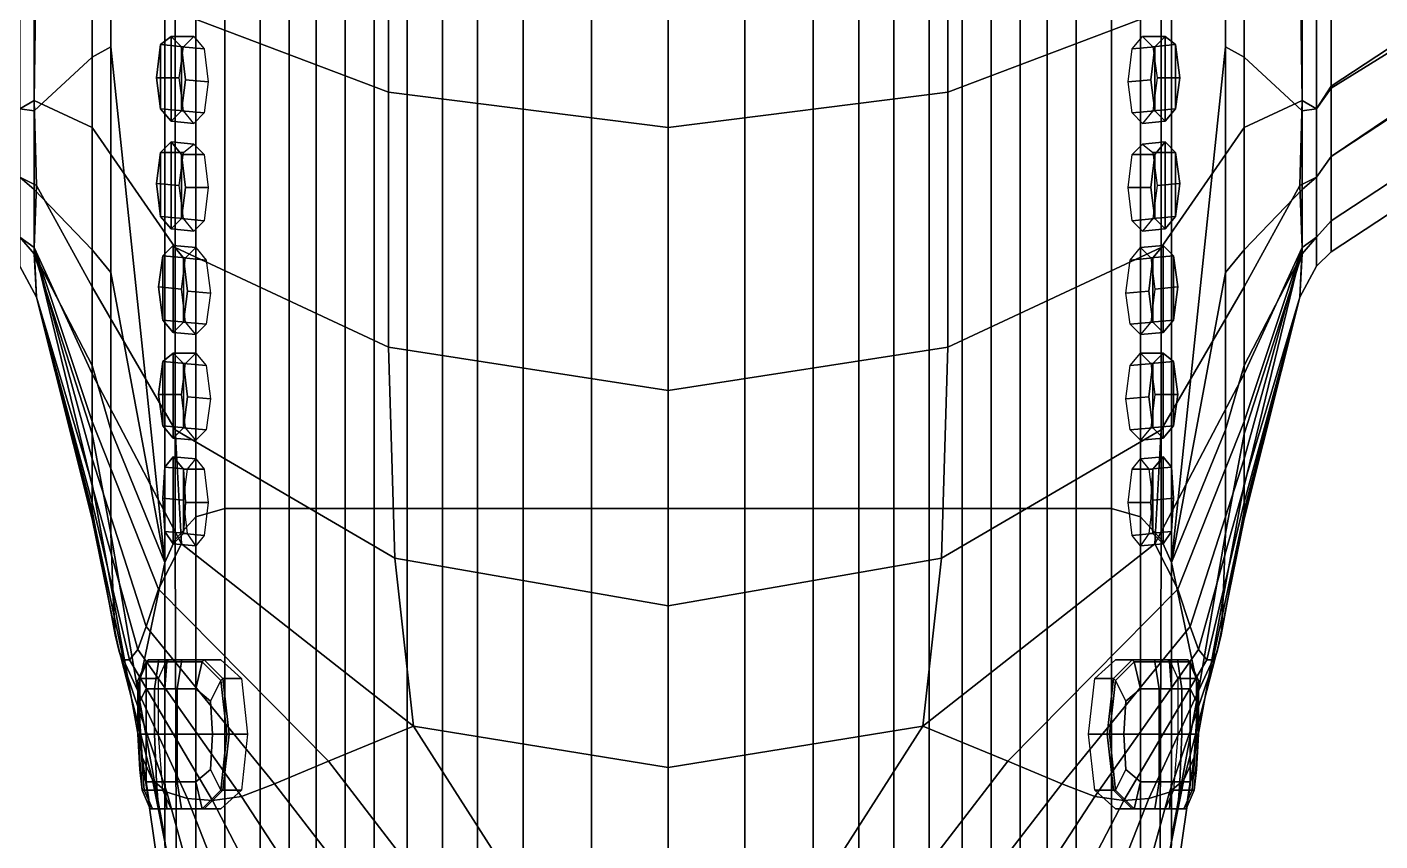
# Model space of a CAD drawing. Extents: x -0.257 to 0.257, y -0.266 to 0.229.
# Drawn here: x -0.0309 to 0.0344, y -0.1376 to -0.0983 of the extents above; entities that cross this region are included whole.
import ezdxf

# ---------------------------------------------------------------- set-up
doc = ezdxf.new("R2010")
doc.units = 0
for name, color, linetype in [('LOWPOLY_AIRPLANE_PLANEBODY', 252, 'CONTINUOUS'), ('LOWPOLY_AIRPLANE_POLYSURFAC_138', 252, 'CONTINUOUS'), ('LOWPOLY_AIRPLANE_POLYSURFAC_153', 252, 'CONTINUOUS'), ('LOWPOLY_AIRPLANE_POLYSURFAC_154', 252, 'CONTINUOUS'), ('LOWPOLY_AIRPLANE_POLYSURFAC_155', 252, 'CONTINUOUS'), ('LOWPOLY_AIRPLANE_POLYSURFAC_156', 252, 'CONTINUOUS'), ('LOWPOLY_AIRPLANE_POLYSURFAC_157', 252, 'CONTINUOUS'), ('LOWPOLY_AIRPLANE_POLYSURFAC_77', 252, 'CONTINUOUS'), ('LOWPOLY_AIRPLANE_POLYSURFAC_78', 252, 'CONTINUOUS'), ('LOWPOLY_AIRPLANE_POLYSURFAC_79', 252, 'CONTINUOUS'), ('LOWPOLY_AIRPLANE_POLYSURFAC_80', 252, 'CONTINUOUS'), ('LOWPOLY_AIRPLANE_POLYSURFAC_81', 252, 'CONTINUOUS'), ('POLYSURFACE179_LOWPOLY_AIRPLAN', 252, 'CONTINUOUS')]:
    doc.layers.add(name, color=color, linetype=linetype)

msp = doc.modelspace()

# ---------------------------------------------------------------- meshes
at = {"layer": 'LOWPOLY_AIRPLANE_PLANEBODY'}
mesh = msp.add_polyface(dxfattribs=at)
corners = [(-0.0238, -0.0843, 0.021), (-0.0278, -0.081, 0.0214), (-0.0278, -0.093, 0.0219), (-0.0238, -0.0976, 0.0216), (-0.0278, -0.1032, 0.0227), (-0.0238, -0.109, 0.0224), (-0.0269, -0.0993, 0.0453), (-0.0278, -0.0998, 0.0443), (-0.0278, -0.0871, 0.0448), (-0.0269, -0.0858, 0.046), (-0.0269, -0.1102, 0.0444), (-0.0278, -0.1091, 0.0435), (-0.0313, -0.1056, 0.0311), (-0.0313, -0.1085, 0.0337), (-0.0306, -0.109, 0.0329), (-0.0305, -0.106, 0.0299), (-0.0313, -0.1099, 0.0372), (-0.0305, -0.1114, 0.0367), (-0.0313, -0.1056, 0.0433), (-0.0313, -0.1023, 0.0441), (-0.0306, -0.1024, 0.0441), (-0.0306, -0.1062, 0.0432), (-0.0313, -0.0939, 0.0441), (-0.0306, -0.0936, 0.0441), (-0.0313, -0.0952, 0.0302), (-0.0313, -0.1023, 0.0302), (-0.0306, -0.1019, 0.0293), (-0.0305, -0.0938, 0.0289), (-0.0313, -0.1085, 0.0407), (-0.0306, -0.1093, 0.0408), (-0.0313, -0.0805, 0.0302), (-0.0306, -0.0773, 0.0291), (-0.0037, -0.1216, 0.0728), (-0.0037, -0.0511, 0.0728), (0, -0.0511, 0.0731), (0, -0.1216, 0.0731), (-0.0238, -0.1231, 0.0524), (-0.0238, -0.0526, 0.0524), (-0.0228, -0.0515, 0.0564), (-0.0228, -0.122, 0.0564), (-0.007, -0.1216, 0.0722), (-0.007, -0.0511, 0.0722), (-0.0092, -0.1216, 0.0714), (-0.0092, -0.0511, 0.0714), (-0.0109, -0.1216, 0.0705), (-0.0109, -0.0511, 0.0705), (-0.0126, -0.1216, 0.0697), (-0.0126, -0.0511, 0.0697), (-0.0142, -0.1216, 0.0687), (-0.0142, -0.0511, 0.0687), (-0.0156, -0.1216, 0.0675), (-0.0156, -0.0511, 0.0675), (-0.017, -0.1216, 0.0661), (-0.017, -0.0511, 0.0661), (-0.0183, -0.1216, 0.0648), (-0.0183, -0.0511, 0.0648), (-0.0197, -0.1216, 0.0629), (-0.0197, -0.0511, 0.0629), (-0.0214, -0.1216, 0.06), (-0.0214, -0.0511, 0.06), (-0.0135, -0.1015, 0.0215), (0, -0.1032, 0.0215), (0, -0.0883, 0.0209), (-0.0135, -0.0871, 0.0209), (-0.0135, -0.1138, 0.0223), (0, -0.1159, 0.0223), (-0.032, -0.1013, 0.0305), (-0.032, -0.1046, 0.0314), (-0.032, -0.0942, 0.0305), (-0.032, -0.0797, 0.0305), (-0.0243, -0.1242, 0.0485), (-0.0243, -0.0525, 0.0486), (-0.0278, -0.1109, 0.0237)]
mesh.append_faces([[corners[k] for k in face] for face in [(0, 1, 2, 3), (3, 2, 4, 5), (6, 7, 8, 9), (10, 11, 7, 6), (12, 13, 14, 15), (13, 16, 17, 14), (18, 19, 20, 21), (19, 22, 23, 20), (24, 25, 26, 27), (25, 12, 15, 26), (28, 18, 21, 29), (30, 24, 27, 31), (32, 33, 34, 35), (36, 37, 38, 39), (40, 41, 33, 32), (42, 43, 41, 40), (44, 45, 43, 42), (46, 47, 45, 44), (48, 49, 47, 46), (50, 51, 49, 48), (52, 53, 51, 50), (54, 55, 53, 52), (56, 57, 55, 54), (58, 59, 57, 56), (39, 38, 59, 58), (60, 61, 62, 63), (64, 65, 61, 60), (3, 60, 63, 0), (5, 64, 60, 3), (25, 66, 67, 12), (24, 68, 66, 25), (30, 69, 68, 24), (7, 20, 23, 8), (11, 21, 20, 7), (2, 27, 26, 4), (70, 71, 37, 36), (6, 9, 71, 70), (4, 26, 15, 72)]])
mesh = msp.add_polyface(dxfattribs=at)
corners = [(0.0278, -0.093, 0.0219), (0.0278, -0.081, 0.0214), (0.0238, -0.0843, 0.021), (0.0238, -0.0976, 0.0216), (0.0278, -0.1032, 0.0227), (0.0238, -0.109, 0.0224), (0.0278, -0.0871, 0.0448), (0.0278, -0.0998, 0.0443), (0.0269, -0.0993, 0.0453), (0.0269, -0.0858, 0.046), (0.0278, -0.1091, 0.0435), (0.0269, -0.1102, 0.0444), (0.0306, -0.109, 0.0329), (0.0313, -0.1085, 0.0337), (0.0313, -0.1056, 0.0311), (0.0305, -0.106, 0.0299), (0.0305, -0.1114, 0.0367), (0.0313, -0.1099, 0.0372), (0.0306, -0.1024, 0.0441), (0.0313, -0.1023, 0.0441), (0.0313, -0.1056, 0.0433), (0.0306, -0.1062, 0.0432), (0.0306, -0.0936, 0.0441), (0.0313, -0.0939, 0.0441), (0.0306, -0.1019, 0.0293), (0.0313, -0.1023, 0.0302), (0.0313, -0.0952, 0.0302), (0.0305, -0.0938, 0.0289), (0.0313, -0.1085, 0.0407), (0.0306, -0.1093, 0.0408), (0.0306, -0.0754, 0.0441), (0.0313, -0.0756, 0.0441), (0.0313, -0.0805, 0.0302), (0.0306, -0.0773, 0.0291), (0, -0.0511, 0.0731), (0.0037, -0.0511, 0.0728), (0.0037, -0.1216, 0.0728), (0, -0.1216, 0.0731), (0.0228, -0.0515, 0.0564), (0.0238, -0.0526, 0.0524), (0.0238, -0.1231, 0.0524), (0.0228, -0.122, 0.0564), (0.007, -0.0511, 0.0722), (0.007, -0.1216, 0.0722), (0.0092, -0.0511, 0.0714), (0.0092, -0.1216, 0.0714), (0.0109, -0.0511, 0.0705), (0.0109, -0.1216, 0.0705), (0.0126, -0.0511, 0.0697), (0.0126, -0.1216, 0.0697), (0.0142, -0.0511, 0.0687), (0.0142, -0.1216, 0.0687), (0.0156, -0.0511, 0.0675), (0.0156, -0.1216, 0.0675), (0.017, -0.0511, 0.0661), (0.017, -0.1216, 0.0661), (0.0183, -0.0511, 0.0648), (0.0183, -0.1216, 0.0648), (0.0197, -0.0511, 0.0629), (0.0197, -0.1216, 0.0629), (0.0214, -0.0511, 0.06), (0.0214, -0.1216, 0.06), (0, -0.0883, 0.0209), (0, -0.1032, 0.0215), (0.0135, -0.1015, 0.0215), (0.0135, -0.0871, 0.0209), (0, -0.1159, 0.0223), (0.0135, -0.1138, 0.0223), (0.032, -0.1077, 0.0409), (0.032, -0.1092, 0.0374), (0.032, -0.0929, 0.0443), (0.032, -0.1012, 0.0443), (0.0243, -0.0525, 0.0486), (0.0243, -0.1242, 0.0485), (0.0278, -0.1109, 0.0237)]
mesh.append_faces([[corners[k] for k in face] for face in [(0, 1, 2, 3), (4, 0, 3, 5), (6, 7, 8, 9), (7, 10, 11, 8), (12, 13, 14, 15), (16, 17, 13, 12), (18, 19, 20, 21), (22, 23, 19, 18), (24, 25, 26, 27), (15, 14, 25, 24), (21, 20, 28, 29), (30, 31, 23, 22), (27, 26, 32, 33), (34, 35, 36, 37), (38, 39, 40, 41), (35, 42, 43, 36), (42, 44, 45, 43), (44, 46, 47, 45), (46, 48, 49, 47), (48, 50, 51, 49), (50, 52, 53, 51), (52, 54, 55, 53), (54, 56, 57, 55), (56, 58, 59, 57), (58, 60, 61, 59), (60, 38, 41, 61), (62, 63, 64, 65), (63, 66, 67, 64), (65, 64, 3, 2), (64, 67, 5, 3), (68, 69, 17, 28), (70, 71, 19, 23), (22, 18, 7, 6), (18, 21, 10, 7), (24, 27, 0, 4), (39, 72, 73, 40), (72, 9, 8, 73), (15, 24, 4, 74)]])
mesh = msp.add_polyface(dxfattribs=at)
corners = [(0.0375, -0.0724, 0.0449), (0.0375, -0.0895, 0.0449), (0.032, -0.0929, 0.0443), (0.032, -0.0749, 0.0443), (0.0375, -0.0976, 0.0449), (0.0375, -0.1009, 0.0441), (0.032, -0.1046, 0.0435), (0.032, -0.1012, 0.0443), (0.0375, -0.1041, 0.0416), (0.0375, -0.1056, 0.0382), (0.032, -0.1092, 0.0374), (0.032, -0.1077, 0.0409), (0.0375, -0.1041, 0.0349), (0.0375, -0.101, 0.0323), (0.032, -0.1046, 0.0314), (0.032, -0.1077, 0.034), (0.0375, -0.0979, 0.0315), (0.0375, -0.091, 0.0315), (0.032, -0.0942, 0.0305), (0.032, -0.1013, 0.0305), (0.0375, -0.0769, 0.0315), (0.032, -0.0797, 0.0305), (0.0748, -0.0765, 0.039), (0.0748, -0.0744, 0.0383), (0.0693, -0.0778, 0.0373), (0.0693, -0.0801, 0.038), (0.0748, -0.0804, 0.0437), (0.0748, -0.079, 0.041), (0.0693, -0.0827, 0.0401), (0.0693, -0.0841, 0.0429), (0.0748, -0.076, 0.0484), (0.0748, -0.079, 0.0464), (0.0693, -0.0827, 0.0457), (0.0693, -0.0797, 0.0478), (0.0748, -0.0725, 0.0491), (0.0693, -0.0762, 0.0485), (0.0758, -0.0758, 0.0391), (0.0758, -0.0783, 0.0411), (0.0778, -0.0769, 0.0414), (0.0778, -0.0743, 0.0394), (0.0313, -0.1056, 0.0433), (0.0313, -0.1023, 0.0441), (0.0313, -0.1085, 0.0407), (0.0313, -0.1085, 0.0337), (0.0313, -0.1099, 0.0372), (0.0313, -0.1056, 0.0311), (0.0313, -0.1023, 0.0302), (0.0313, -0.0952, 0.0302), (0.0313, -0.0805, 0.0302), (0.0693, -0.0724, 0.0373), (0.0693, -0.0604, 0.0373), (0.0693, -0.0698, 0.0485), (0.0758, -0.0753, 0.0485), (0.0758, -0.0783, 0.0465), (0.0758, -0.0797, 0.0438), (0.0758, -0.0737, 0.0384)]
mesh.append_faces([[corners[k] for k in face] for face in [(0, 1, 2, 3), (4, 5, 6, 7), (1, 4, 7, 2), (8, 9, 10, 11), (5, 8, 11, 6), (12, 13, 14, 15), (9, 12, 15, 10), (16, 17, 18, 19), (13, 16, 19, 14), (17, 20, 21, 18), (22, 23, 24, 25), (26, 27, 28, 29), (27, 22, 25, 28), (30, 31, 32, 33), (31, 26, 29, 32), (34, 30, 33, 35), (36, 37, 38, 39), (7, 6, 40, 41), (6, 11, 42, 40), (10, 15, 43, 44), (15, 14, 45, 43), (14, 19, 46, 45), (19, 18, 47, 46), (18, 21, 48, 47), (32, 29, 9, 8), (29, 28, 12, 9), (28, 25, 13, 12), (25, 24, 16, 13), (24, 49, 17, 16), (49, 50, 20, 17), (51, 35, 4, 1), (35, 33, 5, 4), (33, 32, 8, 5), (52, 53, 31, 30), (53, 54, 26, 31), (54, 37, 27, 26), (37, 36, 22, 27), (36, 55, 23, 22)]])
mesh = msp.add_polyface(dxfattribs=at)
corners = [(-0.0238, -0.109, 0.0224), (-0.0278, -0.1032, 0.0227), (-0.0278, -0.1109, 0.0237), (-0.0238, -0.1178, 0.0234), (-0.0235, -0.1233, 0.0246), (-0.0278, -0.1151, 0.0248), (-0.0278, -0.1174, 0.0262), (-0.0246, -0.1255, 0.026), (-0.026, -0.1289, 0.0317), (-0.0278, -0.1213, 0.0315), (-0.0278, -0.1218, 0.0332), (-0.0263, -0.1289, 0.0335), (-0.0256, -0.1284, 0.0297), (-0.0278, -0.1205, 0.0297), (-0.0268, -0.1259, 0.0395), (-0.0278, -0.1204, 0.0384), (-0.0278, -0.118, 0.0403), (-0.0269, -0.1228, 0.0415), (-0.0267, -0.1277, 0.0374), (-0.0278, -0.1217, 0.0366), (-0.0269, -0.1178, 0.0431), (-0.0278, -0.1147, 0.0421), (-0.0278, -0.1091, 0.0435), (-0.0269, -0.1102, 0.0444), (-0.0265, -0.1285, 0.0354), (-0.0278, -0.1221, 0.0349), (-0.0252, -0.1273, 0.0278), (-0.0278, -0.1192, 0.0279), (-0.0313, -0.1099, 0.0372), (-0.0313, -0.1085, 0.0407), (-0.0306, -0.1093, 0.0408), (-0.0305, -0.1114, 0.0367), (-0.0132, -0.124, 0.0233), (0, -0.1263, 0.0232), (0, -0.1159, 0.0223), (-0.0135, -0.1138, 0.0223), (-0.0123, -0.1321, 0.0246), (0, -0.1341, 0.0243), (-0.0256, -0.1304, 0.0444), (-0.0254, -0.1336, 0.0421), (-0.0164, -0.1338, 0.026), (-0.019, -0.1349, 0.0278), (-0.0206, -0.1355, 0.0298), (-0.0249, -0.1347, 0.0393), (-0.0242, -0.1353, 0.0367), (-0.0306, -0.1062, 0.0432), (-0.0243, -0.1242, 0.0485), (-0.0269, -0.0993, 0.0453), (-0.0305, -0.106, 0.0299), (-0.0306, -0.109, 0.0329)]
mesh.append_faces([[corners[k] for k in face] for face in [(0, 1, 2, 3), (4, 5, 6, 7), (3, 2, 5, 4), (8, 9, 10, 11), (12, 13, 9, 8), (14, 15, 16, 17), (18, 19, 15, 14), (20, 21, 22, 23), (17, 16, 21, 20), (24, 25, 19, 18), (11, 10, 25, 24), (26, 27, 13, 12), (7, 6, 27, 26), (28, 29, 30, 31), (32, 33, 34, 35), (32, 36, 37, 33), (4, 36, 32, 3), (17, 38, 39, 14), (7, 40, 36, 4), (26, 41, 40, 7), (12, 42, 41, 26), (18, 43, 44, 24), (14, 39, 43, 18), (3, 32, 35, 0), (21, 30, 45, 22), (38, 17, 20, 46), (20, 23, 46, 46), (23, 47, 46, 46), (2, 48, 49, 5), (13, 49, 31, 9), (15, 31, 30, 16), (16, 30, 21, 21), (31, 15, 19, 19), (49, 13, 27, 27), (49, 27, 6, 6), (5, 49, 6, 6), (9, 31, 10, 10), (31, 19, 25, 25), (31, 25, 10, 10)]])
mesh = msp.add_polyface(dxfattribs=at)
corners = [(0.0278, -0.1109, 0.0237), (0.0278, -0.1032, 0.0227), (0.0238, -0.109, 0.0224), (0.0238, -0.1178, 0.0234), (0.0278, -0.1174, 0.0262), (0.0278, -0.1151, 0.0248), (0.0235, -0.1233, 0.0246), (0.0246, -0.1255, 0.026), (0.0278, -0.1218, 0.0332), (0.0278, -0.1213, 0.0315), (0.026, -0.1289, 0.0317), (0.0263, -0.1289, 0.0335), (0.0278, -0.1205, 0.0297), (0.0256, -0.1284, 0.0297), (0.0278, -0.118, 0.0403), (0.0278, -0.1204, 0.0384), (0.0268, -0.1259, 0.0395), (0.0269, -0.1228, 0.0415), (0.0278, -0.1217, 0.0366), (0.0267, -0.1277, 0.0374), (0.0278, -0.1091, 0.0435), (0.0278, -0.1147, 0.0421), (0.0269, -0.1178, 0.0431), (0.0269, -0.1102, 0.0444), (0.0278, -0.1221, 0.0349), (0.0265, -0.1285, 0.0354), (0.0278, -0.1192, 0.0279), (0.0252, -0.1273, 0.0278), (0.0306, -0.1093, 0.0408), (0.0313, -0.1085, 0.0407), (0.0313, -0.1099, 0.0372), (0.0305, -0.1114, 0.0367), (0, -0.1159, 0.0223), (0, -0.1263, 0.0232), (0.0132, -0.124, 0.0233), (0.0135, -0.1138, 0.0223), (0, -0.1341, 0.0243), (0.0123, -0.1321, 0.0246), (0.0254, -0.1336, 0.0421), (0.0256, -0.1304, 0.0444), (0.0164, -0.1338, 0.026), (0.019, -0.1349, 0.0278), (0.0206, -0.1355, 0.0298), (0.0242, -0.1353, 0.0367), (0.0249, -0.1347, 0.0393), (0.0306, -0.1062, 0.0432), (0.0243, -0.1242, 0.0485), (0.0269, -0.0993, 0.0453), (0.0306, -0.109, 0.0329), (0.0305, -0.106, 0.0299)]
mesh.append_faces([[corners[k] for k in face] for face in [(0, 1, 2, 3), (4, 5, 6, 7), (5, 0, 3, 6), (8, 9, 10, 11), (9, 12, 13, 10), (14, 15, 16, 17), (15, 18, 19, 16), (20, 21, 22, 23), (21, 14, 17, 22), (18, 24, 25, 19), (24, 8, 11, 25), (12, 26, 27, 13), (26, 4, 7, 27), (28, 29, 30, 31), (32, 33, 34, 35), (36, 37, 34, 33), (34, 37, 6, 3), (38, 39, 17, 16), (37, 40, 7, 6), (40, 41, 27, 7), (41, 42, 13, 27), (43, 44, 19, 25), (44, 38, 16, 19), (35, 34, 3, 2), (45, 28, 21, 20), (22, 17, 39, 46), (23, 22, 46, 46), (47, 23, 46, 46), (48, 49, 0, 5), (31, 48, 12, 9), (28, 31, 15, 14), (28, 14, 21, 21), (15, 31, 18, 18), (12, 48, 26, 26), (26, 48, 4, 4), (48, 5, 4, 4), (31, 9, 8, 8), (18, 31, 24, 24), (24, 31, 8, 8)]])
mesh = msp.add_polyface(dxfattribs=at)
corners = [(-0.0059, -0.1421, 0.0253), (-0.0123, -0.1321, 0.0246), (-0.0164, -0.1338, 0.026), (-0.0097, -0.1425, 0.0263), (0, -0.1341, 0.0243), (0, -0.1426, 0.025), (-0.0157, -0.143, 0.0298), (-0.0129, -0.1428, 0.0278), (-0.019, -0.1349, 0.0278), (-0.0206, -0.1355, 0.0298), (-0.0203, -0.143, 0.0349), (-0.0182, -0.143, 0.0321), (-0.022, -0.1357, 0.0319), (-0.0232, -0.1356, 0.0342), (-0.0233, -0.1427, 0.0411), (-0.0221, -0.1429, 0.0379), (-0.0242, -0.1353, 0.0367), (-0.0249, -0.1347, 0.0393), (-0.0243, -0.1375, 0.0485), (-0.0241, -0.1425, 0.0446), (-0.0254, -0.1336, 0.0421), (-0.0256, -0.1304, 0.0444), (-0.0194, -0.1518, 0.0351), (-0.017, -0.1518, 0.0322), (-0.0109, -0.1518, 0.0278), (-0.0074, -0.1518, 0.0264), (-0.0141, -0.1518, 0.0298), (-0.0037, -0.1518, 0.0255), (0, -0.1518, 0.0252), (-0.0037, -0.1216, 0.0728), (-0.0037, -0.1518, 0.0728), (-0.007, -0.1518, 0.0722), (-0.007, -0.1216, 0.0722), (0, -0.1216, 0.0731), (0, -0.1518, 0.0731), (-0.0126, -0.1216, 0.0697), (-0.0126, -0.1518, 0.0697), (-0.0142, -0.1518, 0.0687), (-0.0142, -0.1216, 0.0687), (-0.0109, -0.1216, 0.0705), (-0.0109, -0.1518, 0.0705), (-0.0183, -0.1216, 0.0648), (-0.0183, -0.1518, 0.0648), (-0.0197, -0.1518, 0.0629), (-0.0197, -0.1216, 0.0629), (-0.017, -0.1216, 0.0661), (-0.017, -0.1518, 0.0661), (-0.0214, -0.1216, 0.06), (-0.0214, -0.1518, 0.06), (-0.0228, -0.1518, 0.0566), (-0.0228, -0.122, 0.0564), (-0.0237, -0.1518, 0.0529), (-0.0238, -0.1231, 0.0524), (-0.0237, -0.1518, 0.0454), (-0.0228, -0.1518, 0.0418), (-0.024, -0.1518, 0.0492), (-0.0214, -0.1518, 0.0383), (-0.0156, -0.1216, 0.0675), (-0.0156, -0.1518, 0.0675), (-0.0092, -0.1216, 0.0714), (-0.0092, -0.1518, 0.0714), (-0.026, -0.1289, 0.0317), (-0.0256, -0.1284, 0.0297), (-0.0263, -0.1289, 0.0335), (-0.0265, -0.1285, 0.0354), (-0.0243, -0.1242, 0.0485)]
mesh.append_faces([[corners[k] for k in face] for face in [(0, 1, 2, 3), (4, 1, 0, 5), (6, 7, 8, 9), (7, 3, 2, 8), (10, 11, 12, 13), (11, 6, 9, 12), (14, 15, 16, 17), (15, 10, 13, 16), (18, 19, 20, 21), (19, 14, 17, 20), (10, 22, 23, 11), (7, 24, 25, 3), (6, 26, 24, 7), (0, 27, 28, 5), (3, 25, 27, 0), (29, 30, 31, 32), (33, 34, 30, 29), (35, 36, 37, 38), (39, 40, 36, 35), (41, 42, 43, 44), (45, 46, 42, 41), (47, 48, 49, 50), (44, 43, 48, 47), (50, 49, 51, 52), (19, 53, 54, 14), (18, 55, 53, 19), (15, 56, 22, 10), (14, 54, 56, 15), (45, 57, 58, 46), (57, 38, 37, 58), (39, 59, 60, 40), (59, 32, 31, 60), (51, 55, 18, 18), (61, 12, 9, 62), (63, 13, 12, 61), (64, 16, 13, 63), (21, 65, 18, 18), (65, 52, 51, 18)]])
mesh = msp.add_polyface(dxfattribs=at)
corners = [(0.0164, -0.1338, 0.026), (0.0123, -0.1321, 0.0246), (0.0059, -0.1421, 0.0253), (0.0097, -0.1425, 0.0263), (0, -0.1341, 0.0243), (0, -0.1426, 0.025), (0.019, -0.1349, 0.0278), (0.0129, -0.1428, 0.0278), (0.0157, -0.143, 0.0298), (0.0206, -0.1355, 0.0298), (0.022, -0.1357, 0.0319), (0.0182, -0.143, 0.0321), (0.0203, -0.143, 0.0349), (0.0232, -0.1356, 0.0342), (0.0242, -0.1353, 0.0367), (0.0221, -0.1429, 0.0379), (0.0233, -0.1427, 0.0411), (0.0249, -0.1347, 0.0393), (0.0254, -0.1336, 0.0421), (0.0241, -0.1425, 0.0446), (0.0243, -0.1375, 0.0485), (0.0256, -0.1304, 0.0444), (0.017, -0.1518, 0.0322), (0.0194, -0.1518, 0.0351), (0.0074, -0.1518, 0.0264), (0.0109, -0.1518, 0.0278), (0.0141, -0.1518, 0.0298), (0, -0.1518, 0.0252), (0.0037, -0.1518, 0.0255), (0.007, -0.1518, 0.0722), (0.0037, -0.1518, 0.0728), (0.0037, -0.1216, 0.0728), (0.007, -0.1216, 0.0722), (0, -0.1518, 0.0731), (0, -0.1216, 0.0731), (0.0142, -0.1518, 0.0687), (0.0126, -0.1518, 0.0697), (0.0126, -0.1216, 0.0697), (0.0142, -0.1216, 0.0687), (0.0109, -0.1518, 0.0705), (0.0109, -0.1216, 0.0705), (0.0197, -0.1518, 0.0629), (0.0183, -0.1518, 0.0648), (0.0183, -0.1216, 0.0648), (0.0197, -0.1216, 0.0629), (0.017, -0.1518, 0.0661), (0.017, -0.1216, 0.0661), (0.0228, -0.1518, 0.0566), (0.0214, -0.1518, 0.06), (0.0214, -0.1216, 0.06), (0.0228, -0.122, 0.0564), (0.0237, -0.1518, 0.0529), (0.0238, -0.1231, 0.0524), (0.0228, -0.1518, 0.0418), (0.0237, -0.1518, 0.0454), (0.024, -0.1518, 0.0492), (0.0214, -0.1518, 0.0383), (0.0156, -0.1518, 0.0675), (0.0156, -0.1216, 0.0675), (0.0092, -0.1518, 0.0714), (0.0092, -0.1216, 0.0714), (0.026, -0.1289, 0.0317), (0.0256, -0.1284, 0.0297), (0.0263, -0.1289, 0.0335), (0.0265, -0.1285, 0.0354), (0.0243, -0.1242, 0.0485)]
mesh.append_faces([[corners[k] for k in face] for face in [(0, 1, 2, 3), (2, 1, 4, 5), (6, 7, 8, 9), (0, 3, 7, 6), (10, 11, 12, 13), (9, 8, 11, 10), (14, 15, 16, 17), (13, 12, 15, 14), (18, 19, 20, 21), (17, 16, 19, 18), (22, 23, 12, 11), (24, 25, 7, 3), (25, 26, 8, 7), (27, 28, 2, 5), (28, 24, 3, 2), (29, 30, 31, 32), (30, 33, 34, 31), (35, 36, 37, 38), (36, 39, 40, 37), (41, 42, 43, 44), (42, 45, 46, 43), (47, 48, 49, 50), (48, 41, 44, 49), (51, 47, 50, 52), (53, 54, 19, 16), (54, 55, 20, 19), (23, 56, 15, 12), (56, 53, 16, 15), (57, 58, 46, 45), (35, 38, 58, 57), (59, 60, 40, 39), (29, 32, 60, 59), (55, 51, 20, 20), (9, 10, 61, 62), (10, 13, 63, 61), (13, 14, 64, 63), (65, 21, 20, 20), (51, 52, 65, 20)]])
at = {"layer": 'LOWPOLY_AIRPLANE_POLYSURFAC_138'}
mesh = msp.add_polyface(dxfattribs=at)
corners = [(-0.0246, -0.129, 0.0501), (-0.0235, -0.129, 0.0554), (-0.0235, -0.1361, 0.0554), (-0.0246, -0.1361, 0.0501), (-0.0256, -0.1299, 0.0454), (-0.0254, -0.1352, 0.0454), (-0.0216, -0.1299, 0.0598), (-0.0216, -0.1352, 0.0598), (-0.0226, -0.1289, 0.0554), (-0.0237, -0.1289, 0.0501), (-0.0226, -0.1361, 0.0554), (-0.0236, -0.1361, 0.0501), (-0.0246, -0.1298, 0.0453), (-0.0244, -0.1352, 0.0453), (-0.0206, -0.1298, 0.0597), (-0.0206, -0.1352, 0.0597), (-0.0237, -0.1303, 0.0553), (-0.0248, -0.1303, 0.0501), (-0.0237, -0.1348, 0.0553), (-0.0247, -0.1348, 0.0501), (-0.0255, -0.1309, 0.0462), (-0.0255, -0.1342, 0.0462), (-0.0221, -0.1309, 0.0589), (-0.0221, -0.1342, 0.0589), (-0.0256, -0.1325, 0.0458), (-0.0252, -0.1348, 0.0476), (-0.0228, -0.1303, 0.0576), (-0.022, -0.1325, 0.0593), (-0.0228, -0.1348, 0.0576), (-0.0242, -0.129, 0.0528), (-0.0235, -0.1289, 0.0554), (-0.0246, -0.1289, 0.0501), (-0.0242, -0.1361, 0.0528), (-0.0245, -0.1361, 0.0501), (-0.0235, -0.1361, 0.0554), (-0.0252, -0.129, 0.0474), (-0.0255, -0.1298, 0.0453), (-0.025, -0.1361, 0.0474), (-0.0253, -0.1352, 0.0453), (-0.0256, -0.1325, 0.0447), (-0.0225, -0.129, 0.0579), (-0.0215, -0.1298, 0.0598), (-0.0213, -0.1325, 0.0604), (-0.0215, -0.1352, 0.0598), (-0.0225, -0.1361, 0.0579), (-0.0232, -0.1289, 0.0528), (-0.0232, -0.1361, 0.0528), (-0.0242, -0.1289, 0.0474), (-0.024, -0.1361, 0.0474), (-0.0246, -0.1325, 0.0447), (-0.0216, -0.1289, 0.0579), (-0.0203, -0.1325, 0.0603), (-0.0216, -0.1361, 0.0579), (-0.0243, -0.1303, 0.0527), (-0.0248, -0.1325, 0.0501), (-0.0237, -0.1325, 0.0553), (-0.0243, -0.1348, 0.0527), (-0.0252, -0.1303, 0.0476), (-0.0243, -0.1325, 0.0527), (-0.0252, -0.1325, 0.0476), (-0.0228, -0.1325, 0.0576), (-0.0241, -0.1289, 0.0528), (-0.0241, -0.1361, 0.0528), (-0.0251, -0.1289, 0.0474), (-0.0249, -0.1361, 0.0474), (-0.0255, -0.1325, 0.0447), (-0.0224, -0.1289, 0.0579), (-0.0212, -0.1325, 0.0604), (-0.0224, -0.1361, 0.0579)]
mesh.append_faces([[corners[k] for k in face] for face in [(53, 58, 54, 17), (16, 55, 58, 53), (55, 18, 56, 58), (58, 56, 19, 54), (57, 59, 24, 20), (17, 54, 59, 57), (54, 19, 25, 59), (59, 25, 21, 24), (26, 60, 55, 16), (22, 27, 60, 26), (27, 23, 28, 60), (60, 28, 18, 55), (29, 61, 30, 1), (0, 31, 61, 29), (32, 62, 33, 3), (2, 34, 62, 32), (34, 10, 46, 62), (62, 46, 11, 33), (35, 63, 31, 0), (4, 36, 63, 35), (37, 64, 38, 5), (3, 33, 64, 37), (33, 11, 48, 64), (64, 48, 13, 38), (39, 65, 36, 4), (5, 38, 65, 39), (40, 66, 41, 6), (1, 30, 66, 40), (42, 67, 43, 7), (6, 41, 67, 42), (41, 14, 51, 67), (67, 51, 15, 43), (44, 68, 34, 2), (7, 43, 68, 44), (43, 15, 52, 68), (34, 68, 52, 10), (61, 45, 8, 30), (31, 9, 45, 61), (31, 63, 47, 9), (36, 12, 47, 63), (36, 65, 49, 12), (38, 13, 49, 65), (66, 50, 14, 41), (30, 8, 50, 66), (29, 53, 17, 0), (1, 16, 53, 29), (35, 57, 20, 4), (0, 17, 57, 35), (5, 39, 24, 21), (4, 20, 24, 39), (1, 40, 26, 16), (6, 22, 26, 40), (32, 56, 18, 2), (3, 19, 56, 32), (3, 37, 25, 19), (5, 21, 25, 37), (6, 42, 27, 22), (7, 23, 27, 42), (7, 44, 28, 23), (2, 18, 28, 44)]])
at = {"layer": 'LOWPOLY_AIRPLANE_POLYSURFAC_153'}
mesh = msp.add_polyface(dxfattribs=at)
corners = [(-0.0243, -0.1196, 0.0503), (-0.0234, -0.1197, 0.0557), (-0.0234, -0.1228, 0.0557), (-0.0243, -0.1227, 0.0502), (-0.0224, -0.1197, 0.0557), (-0.0232, -0.1197, 0.0502), (-0.0224, -0.1229, 0.0556), (-0.0232, -0.1228, 0.0502), (-0.0239, -0.1191, 0.053), (-0.0233, -0.1213, 0.0566), (-0.0239, -0.1233, 0.0529), (-0.0244, -0.1211, 0.0493), (-0.0228, -0.1192, 0.053), (-0.0222, -0.1213, 0.0566), (-0.0228, -0.1234, 0.0529), (-0.0234, -0.1212, 0.0493)]
mesh.append_faces([[corners[k] for k in face] for face in [(8, 12, 4, 1), (0, 5, 12, 8), (9, 13, 6, 2), (1, 4, 13, 9), (10, 14, 7, 3), (2, 6, 14, 10), (0, 11, 15, 5), (3, 7, 15, 11), (1, 9, 2, 2), (8, 1, 2, 10), (8, 10, 3, 0), (3, 11, 0, 0)]])
at = {"layer": 'LOWPOLY_AIRPLANE_POLYSURFAC_154'}
mesh = msp.add_polyface(dxfattribs=at)
corners = [(-0.0244, -0.1145, 0.0503), (-0.0234, -0.1146, 0.0558), (-0.0234, -0.1177, 0.0557), (-0.0244, -0.1176, 0.0503), (-0.0223, -0.1147, 0.0557), (-0.0233, -0.1146, 0.0502), (-0.0223, -0.1178, 0.0556), (-0.0233, -0.1177, 0.0502), (-0.0239, -0.1141, 0.0531), (-0.0232, -0.1162, 0.0566), (-0.0239, -0.1182, 0.053), (-0.0246, -0.1161, 0.0494), (-0.0228, -0.1141, 0.053), (-0.0221, -0.1163, 0.0566), (-0.0228, -0.1183, 0.0529), (-0.0235, -0.1161, 0.0493)]
mesh.append_faces([[corners[k] for k in face] for face in [(8, 12, 4, 1), (0, 5, 12, 8), (9, 13, 6, 2), (1, 4, 13, 9), (10, 14, 7, 3), (2, 6, 14, 10), (0, 11, 15, 5), (3, 7, 15, 11), (1, 9, 2, 2), (8, 1, 2, 10), (8, 10, 3, 0), (3, 11, 0, 0)]])
at = {"layer": 'LOWPOLY_AIRPLANE_POLYSURFAC_155'}
mesh = msp.add_polyface(dxfattribs=at)
corners = [(-0.0244, -0.1094, 0.0503), (-0.0234, -0.1095, 0.0558), (-0.0234, -0.1126, 0.0557), (-0.0244, -0.1125, 0.0503), (-0.0223, -0.1096, 0.0557), (-0.0233, -0.1095, 0.0502), (-0.0223, -0.1127, 0.0556), (-0.0233, -0.1126, 0.0502), (-0.0239, -0.1089, 0.0531), (-0.0232, -0.1111, 0.0566), (-0.0239, -0.1131, 0.053), (-0.0246, -0.1109, 0.0494), (-0.0228, -0.109, 0.053), (-0.0221, -0.1112, 0.0566), (-0.0228, -0.1132, 0.0529), (-0.0235, -0.111, 0.0493)]
mesh.append_faces([[corners[k] for k in face] for face in [(8, 12, 4, 1), (0, 5, 12, 8), (9, 13, 6, 2), (1, 4, 13, 9), (10, 14, 7, 3), (2, 6, 14, 10), (0, 11, 15, 5), (3, 7, 15, 11), (1, 9, 2, 2), (8, 1, 2, 10), (8, 10, 3, 0), (3, 11, 0, 0)]])
at = {"layer": 'LOWPOLY_AIRPLANE_POLYSURFAC_156'}
mesh = msp.add_polyface(dxfattribs=at)
corners = [(-0.0245, -0.1044, 0.0503), (-0.0235, -0.1045, 0.0557), (-0.0235, -0.1076, 0.0557), (-0.0245, -0.1075, 0.0503), (-0.0224, -0.1045, 0.0557), (-0.0234, -0.1044, 0.0502), (-0.0224, -0.1077, 0.0556), (-0.0234, -0.1076, 0.0502), (-0.024, -0.1039, 0.053), (-0.0233, -0.1061, 0.0566), (-0.024, -0.1081, 0.053), (-0.0247, -0.1059, 0.0494), (-0.0229, -0.104, 0.053), (-0.0222, -0.1061, 0.0566), (-0.0229, -0.1082, 0.0529), (-0.0236, -0.106, 0.0493)]
mesh.append_faces([[corners[k] for k in face] for face in [(8, 12, 4, 1), (0, 5, 12, 8), (9, 13, 6, 2), (1, 4, 13, 9), (10, 14, 7, 3), (2, 6, 14, 10), (0, 11, 15, 5), (3, 7, 15, 11), (1, 9, 2, 2), (8, 1, 2, 10), (8, 10, 3, 0), (3, 11, 0, 0)]])
at = {"layer": 'LOWPOLY_AIRPLANE_POLYSURFAC_157'}
mesh = msp.add_polyface(dxfattribs=at)
corners = [(-0.0245, -0.0992, 0.0503), (-0.0235, -0.0993, 0.0557), (-0.0235, -0.1024, 0.0557), (-0.0245, -0.1023, 0.0503), (-0.0224, -0.0994, 0.0557), (-0.0234, -0.0993, 0.0502), (-0.0224, -0.1025, 0.0556), (-0.0234, -0.1024, 0.0502), (-0.024, -0.0988, 0.053), (-0.0233, -0.1009, 0.0566), (-0.024, -0.1029, 0.053), (-0.0247, -0.1008, 0.0494), (-0.0229, -0.0988, 0.053), (-0.0222, -0.101, 0.0566), (-0.0229, -0.103, 0.0529), (-0.0236, -0.1008, 0.0493)]
mesh.append_faces([[corners[k] for k in face] for face in [(8, 12, 4, 1), (0, 5, 12, 8), (9, 13, 6, 2), (1, 4, 13, 9), (10, 14, 7, 3), (2, 6, 14, 10), (0, 11, 15, 5), (3, 7, 15, 11), (1, 9, 2, 2), (8, 1, 2, 10), (8, 10, 3, 0), (3, 11, 0, 0)]])
at = {"layer": 'LOWPOLY_AIRPLANE_POLYSURFAC_77'}
mesh = msp.add_polyface(dxfattribs=at)
corners = [(0.0243, -0.1196, 0.0503), (0.0234, -0.1197, 0.0557), (0.0234, -0.1228, 0.0557), (0.0243, -0.1227, 0.0502), (0.0224, -0.1197, 0.0557), (0.0232, -0.1197, 0.0502), (0.0224, -0.1229, 0.0556), (0.0232, -0.1228, 0.0502), (0.0239, -0.1191, 0.053), (0.0233, -0.1213, 0.0566), (0.0239, -0.1233, 0.0529), (0.0244, -0.1211, 0.0493), (0.0228, -0.1192, 0.053), (0.0222, -0.1213, 0.0566), (0.0228, -0.1234, 0.0529), (0.0234, -0.1212, 0.0493)]
mesh.append_faces([[corners[k] for k in face] for face in [(4, 12, 8, 1), (12, 5, 0, 8), (6, 13, 9, 2), (13, 4, 1, 9), (7, 14, 10, 3), (14, 6, 2, 10), (15, 11, 0, 5), (15, 7, 3, 11), (0, 11, 3, 3), (8, 0, 3, 10), (8, 10, 2, 1), (2, 9, 1, 1)]])
at = {"layer": 'LOWPOLY_AIRPLANE_POLYSURFAC_78'}
mesh = msp.add_polyface(dxfattribs=at)
corners = [(0.0244, -0.1145, 0.0503), (0.0234, -0.1146, 0.0558), (0.0234, -0.1177, 0.0557), (0.0244, -0.1176, 0.0503), (0.0223, -0.1147, 0.0557), (0.0233, -0.1146, 0.0502), (0.0223, -0.1178, 0.0556), (0.0233, -0.1177, 0.0502), (0.0239, -0.1141, 0.0531), (0.0232, -0.1162, 0.0566), (0.0239, -0.1182, 0.053), (0.0246, -0.1161, 0.0494), (0.0228, -0.1141, 0.053), (0.0221, -0.1163, 0.0566), (0.0228, -0.1183, 0.0529), (0.0235, -0.1161, 0.0493)]
mesh.append_faces([[corners[k] for k in face] for face in [(4, 12, 8, 1), (12, 5, 0, 8), (6, 13, 9, 2), (13, 4, 1, 9), (7, 14, 10, 3), (14, 6, 2, 10), (15, 11, 0, 5), (15, 7, 3, 11), (0, 11, 3, 3), (8, 0, 3, 10), (8, 10, 2, 1), (2, 9, 1, 1)]])
at = {"layer": 'LOWPOLY_AIRPLANE_POLYSURFAC_79'}
mesh = msp.add_polyface(dxfattribs=at)
corners = [(0.0244, -0.1094, 0.0503), (0.0234, -0.1095, 0.0558), (0.0234, -0.1126, 0.0557), (0.0244, -0.1125, 0.0503), (0.0223, -0.1096, 0.0557), (0.0233, -0.1095, 0.0502), (0.0223, -0.1127, 0.0556), (0.0233, -0.1126, 0.0502), (0.0239, -0.1089, 0.0531), (0.0232, -0.1111, 0.0566), (0.0239, -0.1131, 0.053), (0.0246, -0.1109, 0.0494), (0.0228, -0.109, 0.053), (0.0221, -0.1112, 0.0566), (0.0228, -0.1132, 0.0529), (0.0235, -0.111, 0.0493)]
mesh.append_faces([[corners[k] for k in face] for face in [(4, 12, 8, 1), (12, 5, 0, 8), (6, 13, 9, 2), (13, 4, 1, 9), (7, 14, 10, 3), (14, 6, 2, 10), (15, 11, 0, 5), (15, 7, 3, 11), (0, 11, 3, 3), (8, 0, 3, 10), (8, 10, 2, 1), (2, 9, 1, 1)]])
at = {"layer": 'LOWPOLY_AIRPLANE_POLYSURFAC_80'}
mesh = msp.add_polyface(dxfattribs=at)
corners = [(0.0245, -0.1044, 0.0503), (0.0235, -0.1045, 0.0557), (0.0235, -0.1076, 0.0557), (0.0245, -0.1075, 0.0503), (0.0224, -0.1045, 0.0557), (0.0234, -0.1044, 0.0502), (0.0224, -0.1077, 0.0556), (0.0234, -0.1076, 0.0502), (0.024, -0.1039, 0.053), (0.0233, -0.1061, 0.0566), (0.024, -0.1081, 0.053), (0.0247, -0.1059, 0.0494), (0.0229, -0.104, 0.053), (0.0222, -0.1061, 0.0566), (0.0229, -0.1082, 0.0529), (0.0236, -0.106, 0.0493)]
mesh.append_faces([[corners[k] for k in face] for face in [(4, 12, 8, 1), (12, 5, 0, 8), (6, 13, 9, 2), (13, 4, 1, 9), (7, 14, 10, 3), (14, 6, 2, 10), (15, 11, 0, 5), (15, 7, 3, 11), (0, 11, 3, 3), (8, 0, 3, 10), (8, 10, 2, 1), (2, 9, 1, 1)]])
at = {"layer": 'LOWPOLY_AIRPLANE_POLYSURFAC_81'}
mesh = msp.add_polyface(dxfattribs=at)
corners = [(0.0245, -0.0992, 0.0503), (0.0235, -0.0993, 0.0557), (0.0235, -0.1024, 0.0557), (0.0245, -0.1023, 0.0503), (0.0224, -0.0994, 0.0557), (0.0234, -0.0993, 0.0502), (0.0224, -0.1025, 0.0556), (0.0234, -0.1024, 0.0502), (0.024, -0.0988, 0.053), (0.0233, -0.1009, 0.0566), (0.024, -0.1029, 0.053), (0.0247, -0.1008, 0.0494), (0.0229, -0.0988, 0.053), (0.0222, -0.101, 0.0566), (0.0229, -0.103, 0.0529), (0.0236, -0.1008, 0.0493)]
mesh.append_faces([[corners[k] for k in face] for face in [(4, 12, 8, 1), (12, 5, 0, 8), (6, 13, 9, 2), (13, 4, 1, 9), (7, 14, 10, 3), (14, 6, 2, 10), (15, 11, 0, 5), (15, 7, 3, 11), (0, 11, 3, 3), (8, 0, 3, 10), (8, 10, 2, 1), (2, 9, 1, 1)]])
at = {"layer": 'POLYSURFACE179_LOWPOLY_AIRPLAN'}
mesh = msp.add_polyface(dxfattribs=at)
corners = [(0.0246, -0.129, 0.0501), (0.0235, -0.129, 0.0554), (0.0235, -0.1361, 0.0554), (0.0246, -0.1361, 0.0501), (0.0256, -0.1299, 0.0454), (0.0254, -0.1352, 0.0454), (0.0216, -0.1299, 0.0598), (0.0216, -0.1352, 0.0598), (0.0226, -0.1289, 0.0554), (0.0237, -0.1289, 0.0501), (0.0226, -0.1361, 0.0554), (0.0236, -0.1361, 0.0501), (0.0246, -0.1298, 0.0453), (0.0244, -0.1352, 0.0453), (0.0206, -0.1298, 0.0597), (0.0206, -0.1352, 0.0597), (0.0237, -0.1303, 0.0553), (0.0248, -0.1303, 0.0501), (0.0237, -0.1348, 0.0553), (0.0247, -0.1348, 0.0501), (0.0255, -0.1309, 0.0462), (0.0255, -0.1342, 0.0462), (0.0221, -0.1309, 0.0589), (0.0221, -0.1342, 0.0589), (0.0256, -0.1325, 0.0458), (0.0252, -0.1348, 0.0476), (0.0228, -0.1303, 0.0576), (0.022, -0.1325, 0.0593), (0.0228, -0.1348, 0.0576), (0.0242, -0.129, 0.0528), (0.0235, -0.1289, 0.0554), (0.0246, -0.1289, 0.0501), (0.0242, -0.1361, 0.0528), (0.0245, -0.1361, 0.0501), (0.0235, -0.1361, 0.0554), (0.0252, -0.129, 0.0474), (0.0255, -0.1298, 0.0453), (0.025, -0.1361, 0.0474), (0.0253, -0.1352, 0.0453), (0.0256, -0.1325, 0.0447), (0.0225, -0.129, 0.0579), (0.0215, -0.1298, 0.0598), (0.0213, -0.1325, 0.0604), (0.0215, -0.1352, 0.0598), (0.0225, -0.1361, 0.0579), (0.0232, -0.1289, 0.0528), (0.0232, -0.1361, 0.0528), (0.0242, -0.1289, 0.0474), (0.024, -0.1361, 0.0474), (0.0246, -0.1325, 0.0447), (0.0216, -0.1289, 0.0579), (0.0203, -0.1325, 0.0603), (0.0216, -0.1361, 0.0579), (0.0243, -0.1303, 0.0527), (0.0248, -0.1325, 0.0501), (0.0237, -0.1325, 0.0553), (0.0243, -0.1348, 0.0527), (0.0252, -0.1303, 0.0476), (0.0243, -0.1325, 0.0527), (0.0252, -0.1325, 0.0476), (0.0228, -0.1325, 0.0576), (0.0241, -0.1289, 0.0528), (0.0241, -0.1361, 0.0528), (0.0251, -0.1289, 0.0474), (0.0249, -0.1361, 0.0474), (0.0255, -0.1325, 0.0447), (0.0224, -0.1289, 0.0579), (0.0212, -0.1325, 0.0604), (0.0224, -0.1361, 0.0579)]
mesh.append_faces([[corners[k] for k in face] for face in [(54, 58, 53, 17), (58, 55, 16, 53), (56, 18, 55, 58), (19, 56, 58, 54), (24, 59, 57, 20), (59, 54, 17, 57), (25, 19, 54, 59), (21, 25, 59, 24), (55, 60, 26, 16), (60, 27, 22, 26), (28, 23, 27, 60), (18, 28, 60, 55), (30, 61, 29, 1), (61, 31, 0, 29), (33, 62, 32, 3), (62, 34, 2, 32), (46, 10, 34, 62), (11, 46, 62, 33), (31, 63, 35, 0), (63, 36, 4, 35), (38, 64, 37, 5), (64, 33, 3, 37), (48, 11, 33, 64), (13, 48, 64, 38), (36, 65, 39, 4), (65, 38, 5, 39), (41, 66, 40, 6), (66, 30, 1, 40), (43, 67, 42, 7), (67, 41, 6, 42), (51, 14, 41, 67), (15, 51, 67, 43), (34, 68, 44, 2), (68, 43, 7, 44), (52, 15, 43, 68), (52, 68, 34, 10), (8, 45, 61, 30), (45, 9, 31, 61), (47, 63, 31, 9), (47, 12, 36, 63), (49, 65, 36, 12), (49, 13, 38, 65), (14, 50, 66, 41), (50, 8, 30, 66), (17, 53, 29, 0), (53, 16, 1, 29), (20, 57, 35, 4), (57, 17, 0, 35), (24, 39, 5, 21), (24, 20, 4, 39), (26, 40, 1, 16), (26, 22, 6, 40), (18, 56, 32, 2), (56, 19, 3, 32), (25, 37, 3, 19), (25, 21, 5, 37), (27, 42, 6, 22), (27, 23, 7, 42), (28, 44, 7, 23), (28, 18, 2, 44)]])

doc.saveas('drawing.dxf')
